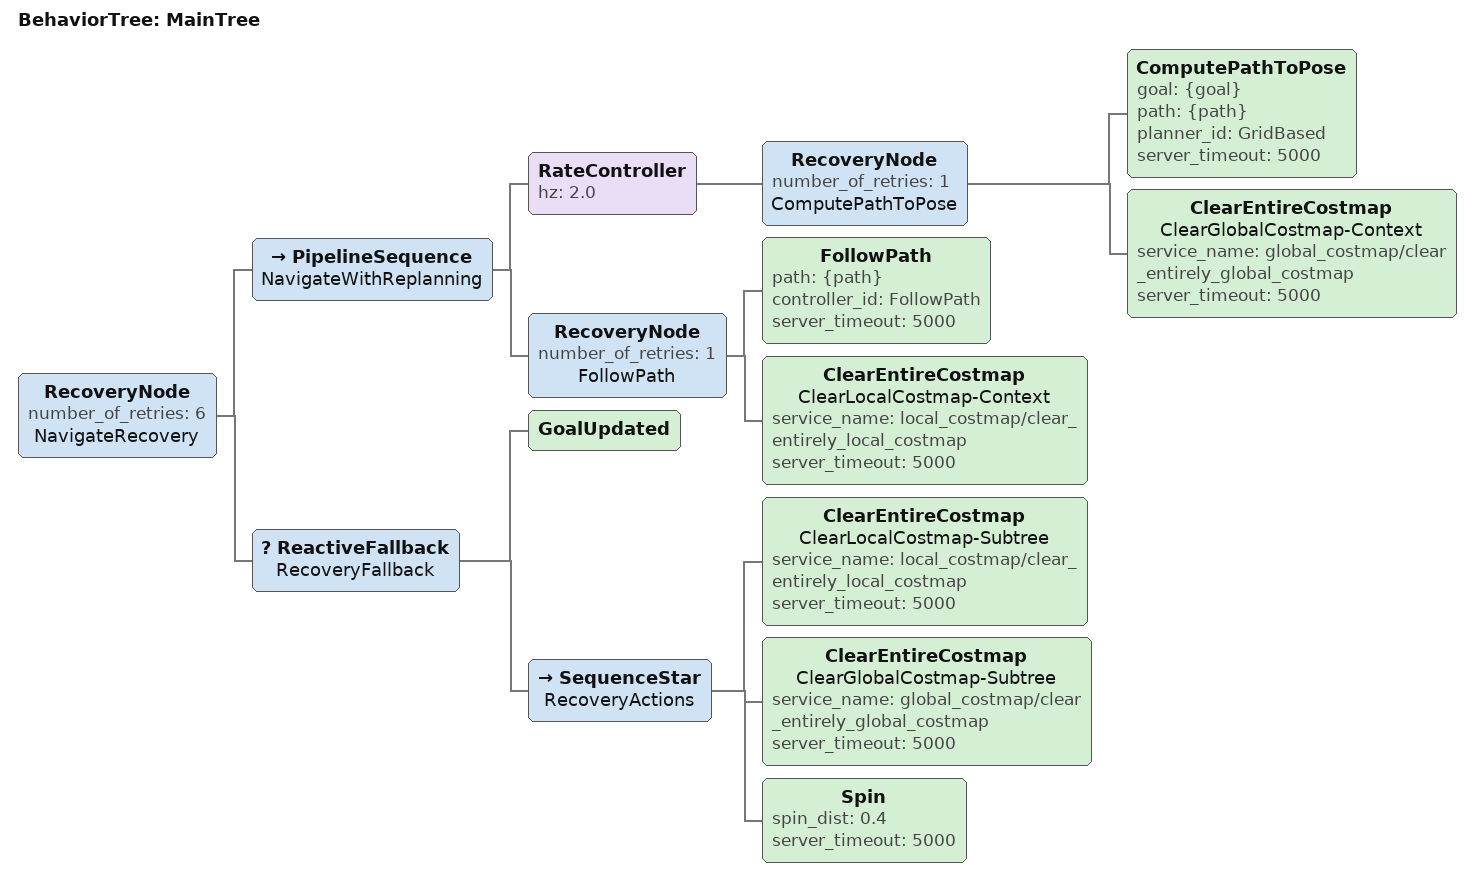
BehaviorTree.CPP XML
<root main_tree_to_execute="MainTree">
  <BehaviorTree ID="MainTree">
    <RecoveryNode number_of_retries="6" name="NavigateRecovery">
      <PipelineSequence name="NavigateWithReplanning">
        <RateController hz="2.0">
          <RecoveryNode number_of_retries="1" name="ComputePathToPose">
            <ComputePathToPose goal="{goal}" path="{path}" planner_id="GridBased" server_timeout="5000"/>
            <ClearEntireCostmap name="ClearGlobalCostmap-Context" service_name="global_costmap/clear_entirely_global_costmap" server_timeout="5000"/>
          </RecoveryNode>
        </RateController>
        <RecoveryNode number_of_retries="1" name="FollowPath">
          <FollowPath path="{path}" controller_id="FollowPath" server_timeout="5000"/>
          <ClearEntireCostmap name="ClearLocalCostmap-Context" service_name="local_costmap/clear_entirely_local_costmap" server_timeout="5000"/>
        </RecoveryNode>
      </PipelineSequence>
      <ReactiveFallback name="RecoveryFallback">
        <GoalUpdated/>
        <SequenceStar name="RecoveryActions">
          <ClearEntireCostmap name="ClearLocalCostmap-Subtree" service_name="local_costmap/clear_entirely_local_costmap" server_timeout="5000"/>
          <ClearEntireCostmap name="ClearGlobalCostmap-Subtree" service_name="global_costmap/clear_entirely_global_costmap" server_timeout="5000"/>
          <Spin spin_dist="0.4" server_timeout="5000"/>
        </SequenceStar>
      </ReactiveFallback>
    </RecoveryNode>
  </BehaviorTree>
</root>
